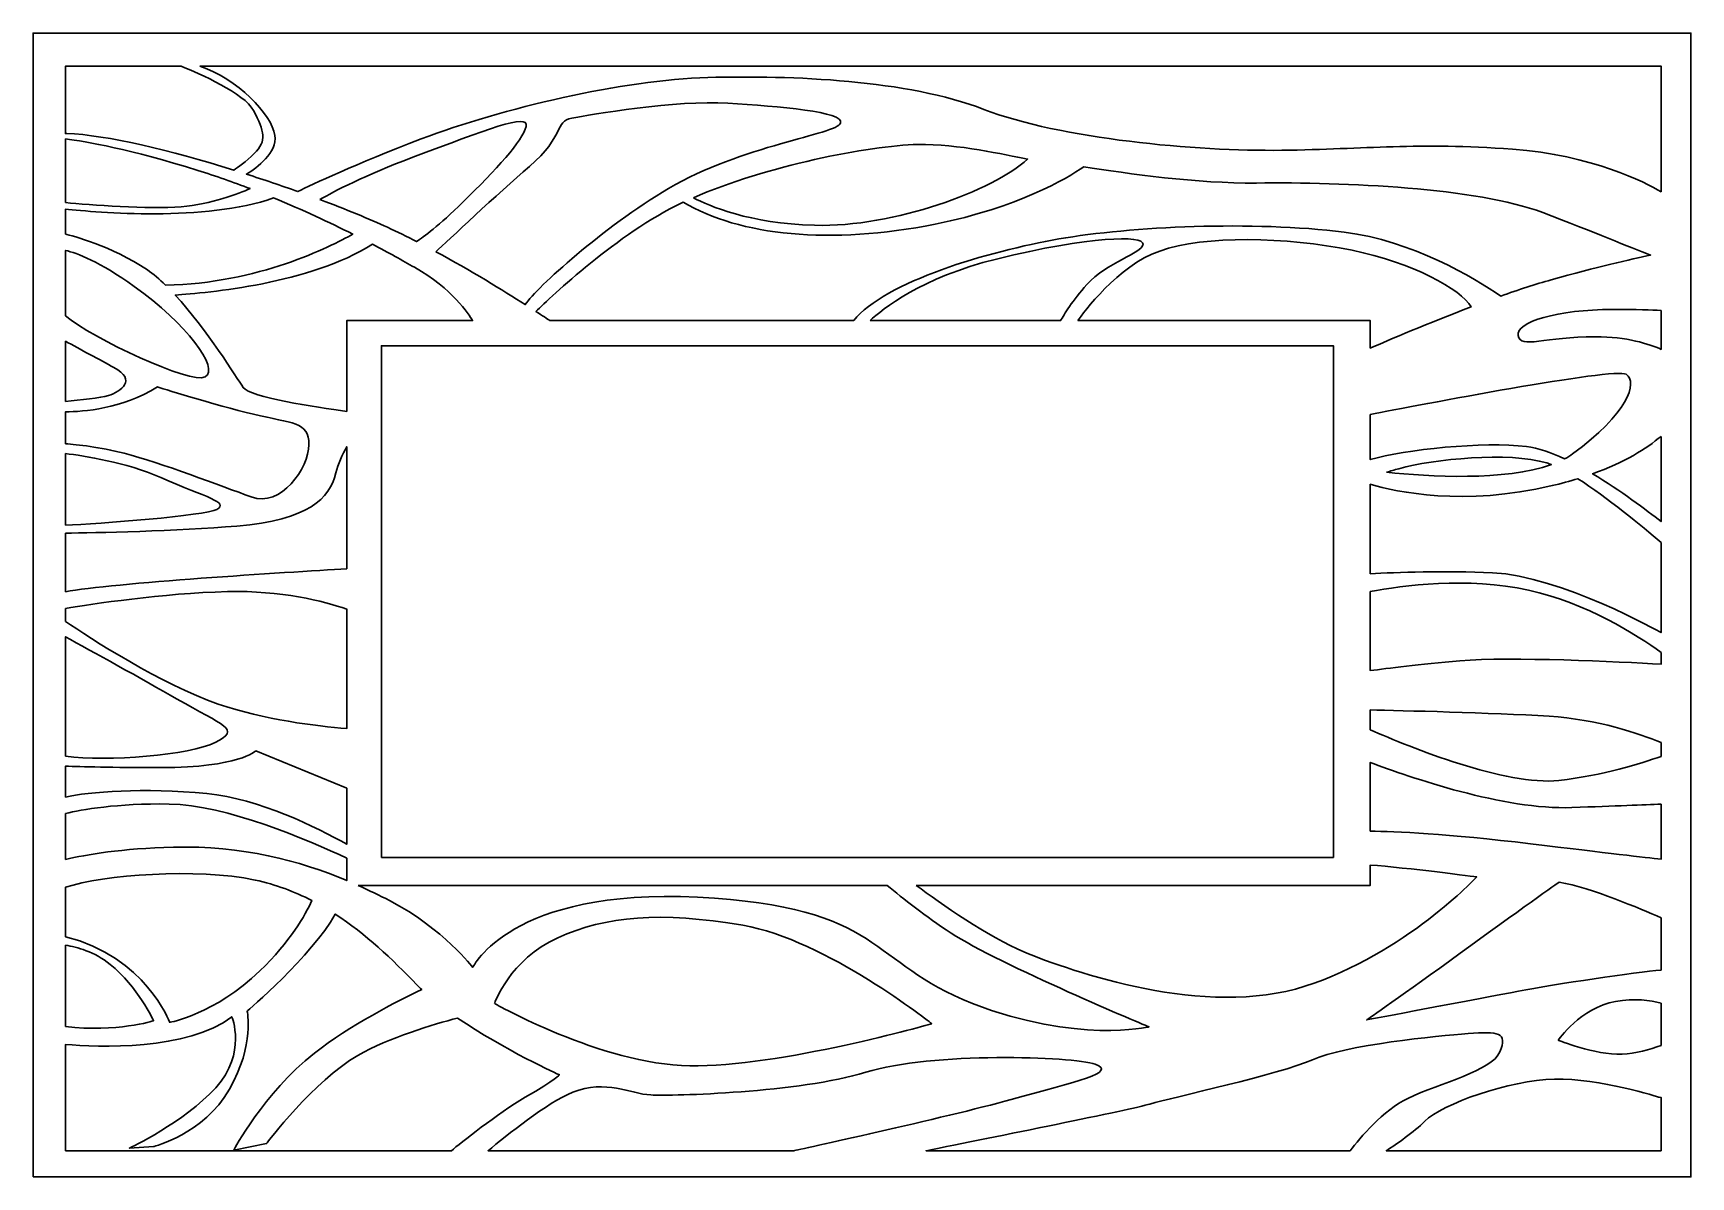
# Model space of a CAD drawing. Header units: centimetres. Extents: x 14.5 to 27, y 0.4 to 9.
import ezdxf

# ---------------------------------------------------------------- set-up
doc = ezdxf.new("R2010")
doc.units = ezdxf.units.CM
doc.header["$MEASUREMENT"] = 0
doc.layers.add('layer 1', color=7, linetype='Continuous')

msp = doc.modelspace()

# ---------------------------------------------------------------- linework, layer by layer
at = {"layer": 'layer 1', "color": 250, "lineweight": 30}
for points, knots in [([(14.46745, 0.35631), (14.46745, 0.35631), (14.46745, 9.00077), (14.46745, 9.00077), (14.46745, 9.00077), (14.46745, 9.00077), (26.99982, 9.00077), (26.99982, 9.00077), (26.99982, 9.00077), (26.99982, 9.00077), (26.99982, 0.35631), (26.99982, 0.35631), (26.99982, 0.35631), (26.99982, 0.35631), (14.46745, 0.35631), (14.46745, 0.35631)], [0, 0, 0, 0, 0.2, 0.2, 0.2, 0.2, 0.4, 0.4, 0.4, 0.4, 0.6, 0.6, 0.6, 0.6, 1, 1, 1, 1]), ([(14.71209, 8.23999), (14.71209, 8.23999), (14.72141, 8.24278), (14.72141, 8.24278), (14.72141, 8.24278), (15.02162, 8.23191), (15.50591, 8.11403), (15.98454, 7.96519), (15.98454, 7.96519), (16.01728, 7.98631), (16.07531, 8.02787), (16.13902, 8.09149), (16.13902, 8.09149), (16.23655, 8.18918), (16.21712, 8.25421), (16.13245, 8.41689), (16.13245, 8.41689), (16.06553, 8.5457), (15.72517, 8.69488), (15.58639, 8.75141), (15.58639, 8.75141), (15.58639, 8.75141), (14.71209, 8.75141), (14.71209, 8.75141), (14.71209, 8.75141), (14.71209, 8.75141), (14.71209, 8.23999), (14.71209, 8.23999)], [0, 0, 0, 0, 0.125, 0.125, 0.125, 0.125, 0.25, 0.25, 0.25, 0.25, 0.375, 0.375, 0.375, 0.375, 0.5, 0.5, 0.5, 0.5, 0.625, 0.625, 0.625, 0.625, 0.75, 0.75, 0.75, 0.75, 1, 1, 1, 1]), ([(15.72717, 8.75141), (16.00848, 8.65789), (16.27162, 8.3871), (16.29516, 8.22817), (16.29516, 8.22817), (16.31461, 8.09686), (16.15965, 7.98376), (16.08015, 7.93499), (16.08015, 7.93499), (16.21221, 7.89272), (16.34295, 7.84839), (16.46813, 7.80378), (16.46813, 7.80378), (16.57511, 7.85587), (16.90485, 8.01178), (17.40044, 8.20088), (17.40044, 8.20088), (18.01137, 8.43387), (18.9312, 8.6483), (19.56704, 8.66551), (19.56704, 8.66551), (20.20292, 8.68264), (21.07937, 8.6483), (21.65512, 8.42486), (21.65512, 8.42486), (22.23085, 8.20149), (23.26199, 8.10697), (23.90645, 8.11552), (23.90645, 8.11552), (24.55091, 8.12415), (24.92893, 8.17564), (25.65078, 8.12415), (25.65078, 8.12415), (26.25148, 8.08124), (26.65576, 7.87164), (26.77446, 7.80255), (26.77446, 7.80255), (26.77446, 7.80255), (26.77446, 8.75141), (26.77446, 8.75141), (26.77446, 8.75141), (26.77446, 8.75141), (15.72717, 8.75141), (15.72717, 8.75141)], [0, 0, 0, 0, 0.08333333, 0.08333333, 0.08333333, 0.08333333, 0.16666667, 0.16666667, 0.16666667, 0.16666667, 0.25, 0.25, 0.25, 0.25, 0.33333333, 0.33333333, 0.33333333, 0.33333333, 0.41666667, 0.41666667, 0.41666667, 0.41666667, 0.5, 0.5, 0.5, 0.5, 0.58333333, 0.58333333, 0.58333333, 0.58333333, 0.66666667, 0.66666667, 0.66666667, 0.66666667, 0.75, 0.75, 0.75, 0.75, 0.83333333, 0.83333333, 0.83333333, 0.83333333, 1, 1, 1, 1]), ([(16.6349, 7.743), (16.74631, 7.80739), (16.97205, 7.92518), (17.33749, 8.06231), (17.33749, 8.06231), (17.89169, 8.27016), (18.21921, 8.40246), (18.19405, 8.29524), (18.19405, 8.29524), (18.16894, 8.18821), (17.96731, 7.96781), (17.71534, 7.72218), (17.71534, 7.72218), (17.53361, 7.54494), (17.41744, 7.45945), (17.36683, 7.42563), (17.36683, 7.42563), (17.29329, 7.46338), (17.21947, 7.49959), (17.14666, 7.53321), (17.14666, 7.53321), (17.00749, 7.59749), (16.831, 7.66971), (16.6349, 7.743)], [0, 0, 0, 0, 0.14285714, 0.14285714, 0.14285714, 0.14285714, 0.28571429, 0.28571429, 0.28571429, 0.28571429, 0.42857143, 0.42857143, 0.42857143, 0.42857143, 0.57142857, 0.57142857, 0.57142857, 0.57142857, 0.71428571, 0.71428571, 0.71428571, 0.71428571, 1, 1, 1, 1]), ([(17.51287, 7.3486), (17.59945, 7.43007), (17.98033, 7.78746), (18.21921, 7.99299), (18.21921, 7.99299), (18.49008, 8.22599), (18.40823, 8.33308), (18.54047, 8.3583), (18.54047, 8.3583), (18.67281, 8.38351), (19.33413, 8.49687), (19.7183, 8.47167), (19.7183, 8.47167), (20.10253, 8.44649), (20.60257, 8.40824), (20.57192, 8.3215), (20.57192, 8.3215), (20.54135, 8.23469), (19.82185, 8.1531), (19.27067, 7.82646), (19.27067, 7.82646), (18.77557, 7.53306), (18.27571, 7.07919), (18.18733, 6.94976), (18.18733, 6.94976), (18.02258, 7.05469), (17.77593, 7.20624), (17.51287, 7.3486)], [0, 0, 0, 0, 0.125, 0.125, 0.125, 0.125, 0.25, 0.25, 0.25, 0.25, 0.375, 0.375, 0.375, 0.375, 0.5, 0.5, 0.5, 0.5, 0.625, 0.625, 0.625, 0.625, 0.75, 0.75, 0.75, 0.75, 1, 1, 1, 1]), ([(14.71209, 7.71994), (14.89164, 7.70377), (15.34435, 7.66748), (15.58595, 7.68807), (15.58595, 7.68807), (15.81587, 7.70772), (16.02036, 7.78731), (16.10759, 7.82567), (16.10759, 7.82567), (15.98101, 7.87386), (15.8489, 7.92044), (15.71216, 7.96361), (15.71216, 7.96361), (15.20403, 8.12405), (14.86604, 8.18145), (14.71209, 8.20129), (14.71209, 8.20129), (14.71209, 8.20129), (14.71209, 7.71994), (14.71209, 7.71994)], [0, 0, 0, 0, 0.16666667, 0.16666667, 0.16666667, 0.16666667, 0.33333333, 0.33333333, 0.33333333, 0.33333333, 0.5, 0.5, 0.5, 0.5, 0.66666667, 0.66666667, 0.66666667, 0.66666667, 1, 1, 1, 1]), ([(19.45854, 7.75718), (19.57609, 7.69484), (19.88276, 7.56156), (20.37473, 7.54841), (20.37473, 7.54841), (20.97725, 7.53239), (21.7223, 7.8091), (21.98532, 8.04883), (21.98532, 8.04883), (21.80566, 8.08201), (21.46416, 8.16491), (21.15537, 8.15914), (21.15537, 8.15914), (20.78971, 8.1522), (20.00684, 7.99587), (19.45854, 7.75718)], [0, 0, 0, 0, 0.2, 0.2, 0.2, 0.2, 0.4, 0.4, 0.4, 0.4, 0.6, 0.6, 0.6, 0.6, 1, 1, 1, 1]), ([(18.37447, 6.82805), (18.37447, 6.82805), (20.67132, 6.82805), (20.67132, 6.82805), (20.67132, 6.82805), (20.90106, 7.12196), (21.6953, 7.35333), (22.22223, 7.44529), (22.22223, 7.44529), (22.76359, 7.53981), (23.69163, 7.58279), (24.37896, 7.4969), (24.37896, 7.4969), (24.89418, 7.43244), (25.3611, 7.15086), (25.56274, 7.01377), (25.56274, 7.01377), (25.69632, 7.06108), (25.82667, 7.10378), (25.94292, 7.13595), (25.94292, 7.13595), (26.29156, 7.23253), (26.54644, 7.29222), (26.69503, 7.32346), (26.69503, 7.32346), (26.53741, 7.38228), (26.27251, 7.49743), (25.88048, 7.64441), (25.88048, 7.64441), (25.37659, 7.83343), (24.38415, 7.87546), (23.71506, 7.86818), (23.71506, 7.86818), (23.26958, 7.86336), (22.7435, 7.93914), (22.40952, 7.99031), (22.40952, 7.99031), (22.28107, 7.90177), (21.91735, 7.68468), (21.28566, 7.55705), (21.28566, 7.55705), (20.50012, 7.39825), (19.80512, 7.47014), (19.38265, 7.72293), (19.38265, 7.72293), (19.37911, 7.72128), (19.37551, 7.71958), (19.37196, 7.71788), (19.37196, 7.71788), (18.8874, 7.48781), (18.38127, 7.00736), (18.26883, 6.89746), (18.26883, 6.89746), (18.31802, 6.86555), (18.35432, 6.84149), (18.37447, 6.82805)], [0, 0, 0, 0, 0.06666667, 0.06666667, 0.06666667, 0.06666667, 0.13333333, 0.13333333, 0.13333333, 0.13333333, 0.2, 0.2, 0.2, 0.2, 0.26666667, 0.26666667, 0.26666667, 0.26666667, 0.33333333, 0.33333333, 0.33333333, 0.33333333, 0.4, 0.4, 0.4, 0.4, 0.46666667, 0.46666667, 0.46666667, 0.46666667, 0.53333333, 0.53333333, 0.53333333, 0.53333333, 0.6, 0.6, 0.6, 0.6, 0.66666667, 0.66666667, 0.66666667, 0.66666667, 0.73333333, 0.73333333, 0.73333333, 0.73333333, 0.8, 0.8, 0.8, 0.8, 0.86666667, 0.86666667, 0.86666667, 0.86666667, 1, 1, 1, 1]), ([(14.71209, 7.48076), (14.75575, 7.47071), (15.05875, 7.39629), (15.33151, 7.21071), (15.33151, 7.21071), (15.37601, 7.18057), (15.42202, 7.14128), (15.46851, 7.09623), (15.46851, 7.09623), (16.16806, 7.10818), (16.71533, 7.3861), (16.88377, 7.482), (16.88377, 7.482), (16.70784, 7.57037), (16.50656, 7.66453), (16.28526, 7.75533), (16.28526, 7.75533), (15.77107, 7.57346), (14.9477, 7.64565), (14.71209, 7.67143), (14.71209, 7.67143), (14.71209, 7.67143), (14.71209, 7.48076), (14.71209, 7.48076)], [0, 0, 0, 0, 0.14285714, 0.14285714, 0.14285714, 0.14285714, 0.28571429, 0.28571429, 0.28571429, 0.28571429, 0.42857143, 0.42857143, 0.42857143, 0.42857143, 0.57142857, 0.57142857, 0.57142857, 0.57142857, 0.71428571, 0.71428571, 0.71428571, 0.71428571, 1, 1, 1, 1]), ([(16.83882, 6.14139), (16.83882, 6.14139), (16.83882, 6.82805), (16.83882, 6.82805), (16.83882, 6.82805), (16.83882, 6.82805), (17.78935, 6.82805), (17.78935, 6.82805), (17.78935, 6.82805), (17.76081, 6.87735), (17.63721, 7.06833), (17.35052, 7.23126), (17.35052, 7.23126), (17.26189, 7.28161), (17.15508, 7.34105), (17.03236, 7.40548), (17.03236, 7.40548), (16.56379, 7.10679), (15.78129, 7.03638), (15.54113, 7.02155), (15.54113, 7.02155), (15.77838, 6.76422), (16.00695, 6.39499), (16.05555, 6.32223), (16.05555, 6.32223), (16.10341, 6.25028), (16.60322, 6.17379), (16.83882, 6.14139)], [0, 0, 0, 0, 0.125, 0.125, 0.125, 0.125, 0.25, 0.25, 0.25, 0.25, 0.375, 0.375, 0.375, 0.375, 0.5, 0.5, 0.5, 0.5, 0.625, 0.625, 0.625, 0.625, 0.75, 0.75, 0.75, 0.75, 1, 1, 1, 1]), ([(20.79424, 6.82805), (20.79424, 6.82805), (22.23505, 6.82805), (22.23505, 6.82805), (22.23505, 6.82805), (22.26019, 6.87359), (22.32336, 6.97803), (22.43419, 7.10162), (22.43419, 7.10162), (22.58314, 7.26775), (22.85237, 7.33648), (22.85806, 7.40521), (22.85806, 7.40521), (22.8638, 7.47393), (22.45712, 7.4683), (21.75166, 7.29371), (21.75166, 7.29371), (21.17986, 7.15226), (20.88535, 6.91341), (20.79424, 6.82805)], [0, 0, 0, 0, 0.16666667, 0.16666667, 0.16666667, 0.16666667, 0.33333333, 0.33333333, 0.33333333, 0.33333333, 0.5, 0.5, 0.5, 0.5, 0.66666667, 0.66666667, 0.66666667, 0.66666667, 1, 1, 1, 1]), ([(22.36474, 6.82805), (22.36474, 6.82805), (24.57662, 6.82805), (24.57662, 6.82805), (24.57662, 6.82805), (24.57662, 6.82805), (24.57662, 6.62002), (24.57662, 6.62002), (24.57662, 6.62002), (24.7144, 6.68), (25.018, 6.80988), (25.33795, 6.93128), (25.33795, 6.93128), (25.26398, 7.06629), (24.89, 7.26719), (24.43912, 7.35941), (24.43912, 7.35941), (23.93508, 7.46252), (23.3278, 7.47393), (22.98409, 7.35363), (22.98409, 7.35363), (22.66719, 7.24273), (22.40386, 6.88344), (22.36474, 6.82805)], [0, 0, 0, 0, 0.14285714, 0.14285714, 0.14285714, 0.14285714, 0.28571429, 0.28571429, 0.28571429, 0.28571429, 0.42857143, 0.42857143, 0.42857143, 0.42857143, 0.57142857, 0.57142857, 0.57142857, 0.57142857, 0.71428571, 0.71428571, 0.71428571, 0.71428571, 1, 1, 1, 1]), ([(14.71209, 6.86397), (14.91106, 6.69585), (15.6636, 6.34274), (15.7679, 6.40311), (15.7679, 6.40311), (15.87985, 6.46792), (15.62631, 6.80396), (15.23136, 7.08698), (15.23136, 7.08698), (14.96882, 7.27503), (14.79752, 7.33806), (14.71209, 7.35922), (14.71209, 7.35922), (14.71209, 7.35922), (14.71209, 6.86397), (14.71209, 6.86397)], [0, 0, 0, 0, 0.2, 0.2, 0.2, 0.2, 0.4, 0.4, 0.4, 0.4, 0.6, 0.6, 0.6, 0.6, 1, 1, 1, 1]), ([(26.77446, 6.90528), (26.70475, 6.90906), (26.59092, 6.91251), (26.40692, 6.91251), (26.40692, 6.91251), (25.99448, 6.91251), (25.67657, 6.81806), (25.6937, 6.71492), (25.6937, 6.71492), (25.71094, 6.61182), (25.89996, 6.70631), (26.27799, 6.70631), (26.27799, 6.70631), (26.51713, 6.70631), (26.68403, 6.6513), (26.77446, 6.61088), (26.77446, 6.61088), (26.77446, 6.61088), (26.77446, 6.90528), (26.77446, 6.90528)], [0, 0, 0, 0, 0.16666667, 0.16666667, 0.16666667, 0.16666667, 0.33333333, 0.33333333, 0.33333333, 0.33333333, 0.5, 0.5, 0.5, 0.5, 0.66666667, 0.66666667, 0.66666667, 0.66666667, 1, 1, 1, 1]), ([(14.71209, 6.21774), (14.82216, 6.22728), (14.97823, 6.24333), (15.03678, 6.26157), (15.03678, 6.26157), (15.13108, 6.29113), (15.2549, 6.37955), (15.07805, 6.47384), (15.07805, 6.47384), (14.97258, 6.53007), (14.81897, 6.6135), (14.71209, 6.67174), (14.71209, 6.67174), (14.71209, 6.67174), (14.71209, 6.21774), (14.71209, 6.21774)], [0, 0, 0, 0, 0.2, 0.2, 0.2, 0.2, 0.4, 0.4, 0.4, 0.4, 0.6, 0.6, 0.6, 0.6, 1, 1, 1, 1]), ([(17.10092, 2.77076), (17.10092, 2.77076), (17.10092, 6.63759), (17.10092, 6.63759), (17.10092, 6.63759), (17.10092, 6.63759), (24.29738, 6.63759), (24.29738, 6.63759), (24.29738, 6.63759), (24.29738, 6.63759), (24.29738, 2.77076), (24.29738, 2.77076), (24.29738, 2.77076), (24.29738, 2.77076), (17.10092, 2.77076), (17.10092, 2.77076)], [0, 0, 0, 0, 0.2, 0.2, 0.2, 0.2, 0.4, 0.4, 0.4, 0.4, 0.6, 0.6, 0.6, 0.6, 1, 1, 1, 1]), ([(24.57662, 6.11833), (24.57662, 6.11833), (24.57662, 5.77794), (24.57662, 5.77794), (24.57662, 5.77794), (24.83541, 5.85352), (25.42966, 5.91677), (25.75855, 5.87571), (25.75855, 5.87571), (25.84438, 5.86495), (25.94287, 5.83061), (26.04481, 5.78305), (26.04481, 5.78305), (26.06682, 5.79482), (26.08735, 5.80753), (26.10619, 5.82126), (26.10619, 5.82126), (26.5186, 6.12201), (26.60449, 6.3626), (26.51005, 6.42277), (26.51005, 6.42277), (26.42621, 6.47608), (24.91842, 6.18515), (24.57662, 6.11833)], [0, 0, 0, 0, 0.14285714, 0.14285714, 0.14285714, 0.14285714, 0.28571429, 0.28571429, 0.28571429, 0.28571429, 0.42857143, 0.42857143, 0.42857143, 0.42857143, 0.57142857, 0.57142857, 0.57142857, 0.57142857, 0.71428571, 0.71428571, 0.71428571, 0.71428571, 1, 1, 1, 1]), ([(14.71209, 5.89788), (14.80223, 5.89096), (14.96921, 5.87271), (15.15469, 5.82536), (15.15469, 5.82536), (15.43172, 5.75456), (15.89159, 5.57777), (16.1156, 5.49521), (16.1156, 5.49521), (16.33971, 5.41269), (16.55185, 5.71334), (16.55185, 5.89019), (16.55185, 5.89019), (16.55185, 6.06709), (16.42815, 6.04943), (16.13336, 6.12015), (16.13336, 6.12015), (15.83856, 6.19091), (15.40815, 6.32645), (15.40815, 6.32645), (15.40815, 6.32645), (15.13459, 6.15975), (14.84866, 6.13871), (14.71209, 6.13975), (14.71209, 6.13975), (14.71209, 6.13975), (14.71209, 5.89788), (14.71209, 5.89788)], [0, 0, 0, 0, 0.125, 0.125, 0.125, 0.125, 0.25, 0.25, 0.25, 0.25, 0.375, 0.375, 0.375, 0.375, 0.5, 0.5, 0.5, 0.5, 0.625, 0.625, 0.625, 0.625, 0.75, 0.75, 0.75, 0.75, 1, 1, 1, 1]), ([(26.77446, 5.95339), (26.66427, 5.86076), (26.49963, 5.75747), (26.25655, 5.67014), (26.25655, 5.67014), (26.46779, 5.54503), (26.66714, 5.39426), (26.77446, 5.30946), (26.77446, 5.30946), (26.77446, 5.30946), (26.77446, 5.95339), (26.77446, 5.95339)], [0, 0, 0, 0, 0.25, 0.25, 0.25, 0.25, 0.5, 0.5, 0.5, 0.5, 1, 1, 1, 1]), ([(14.71209, 4.77893), (15.0543, 4.84368), (16.39319, 4.92619), (16.83882, 4.95235), (16.83882, 4.95235), (16.83882, 4.95235), (16.83882, 5.87471), (16.83882, 5.87471), (16.83882, 5.87471), (16.80438, 5.81439), (16.77246, 5.74562), (16.75592, 5.67687), (16.75592, 5.67687), (16.7087, 5.48009), (16.55132, 5.32278), (16.0083, 5.27556), (16.0083, 5.27556), (15.56245, 5.23678), (14.92573, 5.22449), (14.71209, 5.22135), (14.71209, 5.22135), (14.71209, 5.22135), (14.71209, 4.77893), (14.71209, 4.77893)], [0, 0, 0, 0, 0.14285714, 0.14285714, 0.14285714, 0.14285714, 0.28571429, 0.28571429, 0.28571429, 0.28571429, 0.42857143, 0.42857143, 0.42857143, 0.42857143, 0.57142857, 0.57142857, 0.57142857, 0.57142857, 0.71428571, 0.71428571, 0.71428571, 0.71428571, 1, 1, 1, 1]), ([(14.71209, 5.28246), (14.95408, 5.28987), (15.7737, 5.35446), (15.85627, 5.40098), (15.85627, 5.40098), (15.95061, 5.45398), (15.78551, 5.48931), (15.43172, 5.64258), (15.43172, 5.64258), (15.16746, 5.75714), (14.85381, 5.8058), (14.71209, 5.82308), (14.71209, 5.82308), (14.71209, 5.82308), (14.71209, 5.28246), (14.71209, 5.28246)], [0, 0, 0, 0, 0.2, 0.2, 0.2, 0.2, 0.4, 0.4, 0.4, 0.4, 0.6, 0.6, 0.6, 0.6, 1, 1, 1, 1]), ([(24.69991, 5.68159), (24.72784, 5.69028), (24.75821, 5.69923), (24.79135, 5.70849), (24.79135, 5.70849), (25.05315, 5.78115), (25.62037, 5.83932), (25.91119, 5.75203), (25.91119, 5.75203), (25.9223, 5.74875), (25.93398, 5.74458), (25.94605, 5.73981), (25.94605, 5.73981), (25.5954, 5.61387), (25.01737, 5.64886), (24.69991, 5.68159)], [0, 0, 0, 0, 0.2, 0.2, 0.2, 0.2, 0.4, 0.4, 0.4, 0.4, 0.6, 0.6, 0.6, 0.6, 1, 1, 1, 1]), ([(26.77446, 5.15151), (26.63127, 5.27388), (26.3659, 5.49315), (26.14537, 5.63297), (26.14537, 5.63297), (26.08515, 5.61441), (26.02047, 5.59695), (25.95149, 5.58068), (25.95149, 5.58068), (25.28123, 5.42299), (24.77701, 5.53148), (24.57662, 5.5914), (24.57662, 5.5914), (24.57662, 5.5914), (24.57662, 4.91435), (24.57662, 4.91435), (24.57662, 4.91435), (24.77002, 4.9249), (25.14141, 4.93944), (25.50098, 4.92237), (25.50098, 4.92237), (26.01552, 4.89785), (26.76534, 4.47568), (26.77446, 4.47052), (26.77446, 4.47052), (26.77446, 4.47052), (26.77446, 5.15151), (26.77446, 5.15151)], [0, 0, 0, 0, 0.125, 0.125, 0.125, 0.125, 0.25, 0.25, 0.25, 0.25, 0.375, 0.375, 0.375, 0.375, 0.5, 0.5, 0.5, 0.5, 0.625, 0.625, 0.625, 0.625, 0.75, 0.75, 0.75, 0.75, 1, 1, 1, 1]), ([(26.77446, 4.31979), (26.77446, 4.31979), (26.77446, 4.23112), (26.77446, 4.23112), (26.77446, 4.23112), (26.46191, 4.24868), (25.63654, 4.2897), (25.25444, 4.25679), (25.25444, 4.25679), (24.94668, 4.23023), (24.70749, 4.20021), (24.57662, 4.1823), (24.57662, 4.1823), (24.57662, 4.1823), (24.57662, 4.78031), (24.57662, 4.78031), (24.57662, 4.78031), (24.81548, 4.82493), (25.31317, 4.89222), (25.77211, 4.7909), (25.77211, 4.7909), (26.21521, 4.69302), (26.58972, 4.45417), (26.77446, 4.31979)], [0, 0, 0, 0, 0.14285714, 0.14285714, 0.14285714, 0.14285714, 0.28571429, 0.28571429, 0.28571429, 0.28571429, 0.42857143, 0.42857143, 0.42857143, 0.42857143, 0.57142857, 0.57142857, 0.57142857, 0.57142857, 0.71428571, 0.71428571, 0.71428571, 0.71428571, 1, 1, 1, 1]), ([(14.71209, 4.55392), (14.89652, 4.42925), (15.4365, 4.07746), (15.86666, 3.92983), (15.86666, 3.92983), (16.21414, 3.8104), (16.60965, 3.76295), (16.83882, 3.74441), (16.83882, 3.74441), (16.83882, 3.74441), (16.83882, 4.64741), (16.83882, 4.64741), (16.83882, 4.64741), (16.66393, 4.70673), (16.34243, 4.78996), (15.93747, 4.77975), (15.93747, 4.77975), (15.44408, 4.76725), (14.91113, 4.68533), (14.71209, 4.65206), (14.71209, 4.65206), (14.71209, 4.65206), (14.71209, 4.55392), (14.71209, 4.55392)], [0, 0, 0, 0, 0.14285714, 0.14285714, 0.14285714, 0.14285714, 0.28571429, 0.28571429, 0.28571429, 0.28571429, 0.42857143, 0.42857143, 0.42857143, 0.42857143, 0.57142857, 0.57142857, 0.57142857, 0.57142857, 0.71428571, 0.71428571, 0.71428571, 0.71428571, 1, 1, 1, 1]), ([(14.71209, 3.5362), (15.02481, 3.49127), (15.65636, 3.54529), (15.84302, 3.63858), (15.84302, 3.63858), (16.04764, 3.7409), (15.90597, 3.76455), (15.55191, 3.96916), (15.55191, 3.96916), (15.29542, 4.11733), (14.90695, 4.33144), (14.71209, 4.43832), (14.71209, 4.43832), (14.71209, 4.43832), (14.71209, 3.5362), (14.71209, 3.5362)], [0, 0, 0, 0, 0.2, 0.2, 0.2, 0.2, 0.4, 0.4, 0.4, 0.4, 0.6, 0.6, 0.6, 0.6, 1, 1, 1, 1]), ([(26.77446, 3.63855), (26.77446, 3.63855), (26.77446, 3.53438), (26.77446, 3.53438), (26.77446, 3.53438), (26.62125, 3.47887), (26.33862, 3.39077), (26.00221, 3.35279), (26.00221, 3.35279), (25.60484, 3.30795), (24.87744, 3.60301), (24.57662, 3.73503), (24.57662, 3.73503), (24.57662, 3.73503), (24.57662, 3.88514), (24.57662, 3.88514), (24.57662, 3.88514), (24.814, 3.88026), (25.48772, 3.86435), (25.92827, 3.83767), (25.92827, 3.83767), (26.29531, 3.81544), (26.6096, 3.70658), (26.77446, 3.63855)], [0, 0, 0, 0, 0.14285714, 0.14285714, 0.14285714, 0.14285714, 0.28571429, 0.28571429, 0.28571429, 0.28571429, 0.42857143, 0.42857143, 0.42857143, 0.42857143, 0.57142857, 0.57142857, 0.57142857, 0.57142857, 0.71428571, 0.71428571, 0.71428571, 0.71428571, 1, 1, 1, 1]), ([(14.71209, 3.22516), (14.88458, 3.26836), (15.30231, 3.29878), (15.78008, 3.25297), (15.78008, 3.25297), (16.17857, 3.2148), (16.61118, 2.99851), (16.83882, 2.86967), (16.83882, 2.86967), (16.83882, 2.86967), (16.83882, 3.29356), (16.83882, 3.29356), (16.83882, 3.29356), (16.83882, 3.29356), (16.1499, 3.5757), (16.1499, 3.5757), (16.1499, 3.5757), (16.1499, 3.5757), (16.02397, 3.44974), (15.43381, 3.44974), (15.43381, 3.44974), (15.05792, 3.44974), (14.82889, 3.45608), (14.71209, 3.46071), (14.71209, 3.46071), (14.71209, 3.46071), (14.71209, 3.22516), (14.71209, 3.22516)], [0, 0, 0, 0, 0.125, 0.125, 0.125, 0.125, 0.25, 0.25, 0.25, 0.25, 0.375, 0.375, 0.375, 0.375, 0.5, 0.5, 0.5, 0.5, 0.625, 0.625, 0.625, 0.625, 0.75, 0.75, 0.75, 0.75, 1, 1, 1, 1]), ([(26.77446, 3.17341), (26.64792, 3.16829), (26.43656, 3.16001), (26.1008, 3.14742), (26.1008, 3.14742), (25.59056, 3.12828), (24.87264, 3.37636), (24.57662, 3.48844), (24.57662, 3.48844), (24.57662, 3.48844), (24.57662, 2.96963), (24.57662, 2.96963), (24.57662, 2.96963), (24.76162, 2.96665), (25.15707, 2.94997), (25.78685, 2.87393), (25.78685, 2.87393), (26.38081, 2.80221), (26.65514, 2.77045), (26.77446, 2.75703), (26.77446, 2.75703), (26.77446, 2.75703), (26.77446, 3.17341), (26.77446, 3.17341)], [0, 0, 0, 0, 0.14285714, 0.14285714, 0.14285714, 0.14285714, 0.28571429, 0.28571429, 0.28571429, 0.28571429, 0.42857143, 0.42857143, 0.42857143, 0.42857143, 0.57142857, 0.57142857, 0.57142857, 0.57142857, 0.71428571, 0.71428571, 0.71428571, 0.71428571, 1, 1, 1, 1]), ([(14.71209, 2.75467), (14.86808, 2.79222), (15.13467, 2.83832), (15.52841, 2.84815), (15.52841, 2.84815), (16.04896, 2.86116), (16.48071, 2.74605), (16.83882, 2.59613), (16.83882, 2.59613), (16.83882, 2.59613), (16.83882, 2.76472), (16.83882, 2.76472), (16.83882, 2.76472), (16.54766, 2.90118), (15.92418, 3.16843), (15.49675, 3.17424), (15.49675, 3.17424), (15.09734, 3.17974), (14.83499, 3.13197), (14.71209, 3.10234), (14.71209, 3.10234), (14.71209, 3.10234), (14.71209, 2.75467), (14.71209, 2.75467)], [0, 0, 0, 0, 0.14285714, 0.14285714, 0.14285714, 0.14285714, 0.28571429, 0.28571429, 0.28571429, 0.28571429, 0.42857143, 0.42857143, 0.42857143, 0.42857143, 0.57142857, 0.57142857, 0.57142857, 0.57142857, 0.71428571, 0.71428571, 0.71428571, 0.71428571, 1, 1, 1, 1]), ([(14.71209, 2.17125), (15.31466, 2.02023), (15.50028, 1.52352), (15.50028, 1.52352), (15.50028, 1.52352), (15.50028, 1.52352), (15.84141, 1.58445), (16.18234, 1.91328), (16.18234, 1.91328), (16.4114, 2.13417), (16.52511, 2.33568), (16.57511, 2.44435), (16.57511, 2.44435), (16.44342, 2.51198), (16.30172, 2.56552), (16.14709, 2.59904), (16.14709, 2.59904), (15.70658, 2.69444), (14.99162, 2.63764), (14.71209, 2.5447), (14.71209, 2.5447), (14.71209, 2.5447), (14.71209, 2.17125), (14.71209, 2.17125)], [0, 0, 0, 0, 0.14285714, 0.14285714, 0.14285714, 0.14285714, 0.28571429, 0.28571429, 0.28571429, 0.28571429, 0.42857143, 0.42857143, 0.42857143, 0.42857143, 0.57142857, 0.57142857, 0.57142857, 0.57142857, 0.71428571, 0.71428571, 0.71428571, 0.71428571, 1, 1, 1, 1]), ([(21.14401, 2.55883), (21.32391, 2.42643), (21.69333, 2.16601), (21.95779, 2.05676), (21.95779, 2.05676), (22.31981, 1.90721), (23.32719, 1.55308), (24.08269, 1.79708), (24.08269, 1.79708), (24.8382, 2.04106), (25.38126, 2.6234), (25.38126, 2.6234), (25.38126, 2.6234), (25.38126, 2.6234), (24.85134, 2.69271), (24.57662, 2.71293), (24.57662, 2.71293), (24.57662, 2.71293), (24.57662, 2.55883), (24.57662, 2.55883), (24.57662, 2.55883), (24.57662, 2.55883), (21.14401, 2.55883), (21.14401, 2.55883)], [0, 0, 0, 0, 0.14285714, 0.14285714, 0.14285714, 0.14285714, 0.28571429, 0.28571429, 0.28571429, 0.28571429, 0.42857143, 0.42857143, 0.42857143, 0.42857143, 0.57142857, 0.57142857, 0.57142857, 0.57142857, 0.71428571, 0.71428571, 0.71428571, 0.71428571, 1, 1, 1, 1]), ([(16.92488, 2.55883), (17.00768, 2.52182), (17.08634, 2.48322), (17.16103, 2.44435), (17.16103, 2.44435), (17.57353, 2.22945), (17.79073, 1.93871), (17.79073, 1.93871), (17.79073, 1.93871), (17.79073, 1.93871), (18.07415, 2.54075), (19.49067, 2.46992), (19.49067, 2.46992), (20.90721, 2.39907), (20.77734, 1.97424), (21.56827, 1.66723), (21.56827, 1.66723), (22.3592, 1.36031), (22.90223, 1.49013), (22.90223, 1.49013), (22.90223, 1.49013), (22.90223, 1.49013), (21.76898, 1.96229), (21.40696, 2.19844), (21.40696, 2.19844), (21.21306, 2.32488), (21.0418, 2.46028), (20.92455, 2.55883), (20.92455, 2.55883), (20.92455, 2.55883), (16.92488, 2.55883), (16.92488, 2.55883)], [0, 0, 0, 0, 0.11111111, 0.11111111, 0.11111111, 0.11111111, 0.22222222, 0.22222222, 0.22222222, 0.22222222, 0.33333333, 0.33333333, 0.33333333, 0.33333333, 0.44444444, 0.44444444, 0.44444444, 0.44444444, 0.55555556, 0.55555556, 0.55555556, 0.55555556, 0.66666667, 0.66666667, 0.66666667, 0.66666667, 0.77777778, 0.77777778, 0.77777778, 0.77777778, 1, 1, 1, 1]), ([(26.77446, 2.31356), (26.61426, 2.38535), (26.25741, 2.53718), (26.0042, 2.58466), (26.0042, 2.58466), (26.0042, 2.58466), (25.68949, 2.36086), (25.25587, 2.04622), (25.25587, 2.04622), (24.82232, 1.73139), (24.54947, 1.54262), (24.54947, 1.54262), (24.54947, 1.54262), (24.54947, 1.54262), (25.40274, 1.70343), (25.6965, 1.7594), (25.6965, 1.7594), (25.96926, 1.81135), (26.59192, 1.90544), (26.77446, 1.91859), (26.77446, 1.91859), (26.77446, 1.91859), (26.77446, 2.31356), (26.77446, 2.31356)], [0, 0, 0, 0, 0.14285714, 0.14285714, 0.14285714, 0.14285714, 0.28571429, 0.28571429, 0.28571429, 0.28571429, 0.42857143, 0.42857143, 0.42857143, 0.42857143, 0.57142857, 0.57142857, 0.57142857, 0.57142857, 0.71428571, 0.71428571, 0.71428571, 0.71428571, 1, 1, 1, 1]), ([(17.62929, 0.55387), (17.69629, 0.60868), (17.97821, 0.83616), (18.18772, 0.95751), (18.18772, 0.95751), (18.42707, 1.09595), (18.44595, 1.12751), (18.44595, 1.12751), (18.44595, 1.12751), (18.44595, 1.12751), (18.02639, 1.31596), (17.67598, 1.55672), (17.67598, 1.55672), (17.4982, 1.50959), (17.15597, 1.40836), (16.92198, 1.27381), (16.92198, 1.27381), (16.59332, 1.08481), (16.23174, 0.60822), (16.23174, 0.60822), (16.23174, 0.60822), (16.23174, 0.60822), (15.98529, 0.55887), (15.98529, 0.55887), (15.98529, 0.55887), (15.98529, 0.55887), (16.20706, 0.98623), (16.59332, 1.29023), (16.59332, 1.29023), (16.86265, 1.50229), (17.21593, 1.68231), (17.40504, 1.77186), (17.40504, 1.77186), (17.39254, 1.78379), (17.38046, 1.79574), (17.36898, 1.80776), (17.36898, 1.80776), (17.18133, 2.00246), (16.98149, 2.19292), (16.75094, 2.34227), (16.75094, 2.34227), (16.57434, 2.02442), (16.0849, 1.60879), (16.0849, 1.60879), (16.0849, 1.60879), (16.0849, 1.60879), (16.14587, 1.35906), (15.95092, 1.01807), (15.95092, 1.01807), (15.75611, 0.67704), (15.37848, 0.58572), (15.37848, 0.58572), (15.37848, 0.58572), (15.37848, 0.58572), (15.19577, 0.57348), (15.19577, 0.57348), (15.19577, 0.57348), (15.19577, 0.57348), (15.60996, 0.76837), (15.84744, 1.0302), (15.84744, 1.0302), (16.0849, 1.29203), (15.96923, 1.56618), (15.96923, 1.56618), (15.96923, 1.56618), (15.6396, 1.30647), (14.94972, 1.33748), (14.71209, 1.35707), (14.71209, 1.35707), (14.71209, 1.35707), (14.71209, 0.55387), (14.71209, 0.55387), (14.71209, 0.55387), (14.71209, 0.55387), (17.62929, 0.55387), (17.62929, 0.55387)], [0, 0, 0, 0, 0.05, 0.05, 0.05, 0.05, 0.1, 0.1, 0.1, 0.1, 0.15, 0.15, 0.15, 0.15, 0.2, 0.2, 0.2, 0.2, 0.25, 0.25, 0.25, 0.25, 0.3, 0.3, 0.3, 0.3, 0.35, 0.35, 0.35, 0.35, 0.4, 0.4, 0.4, 0.4, 0.45, 0.45, 0.45, 0.45, 0.5, 0.5, 0.5, 0.5, 0.55, 0.55, 0.55, 0.55, 0.6, 0.6, 0.6, 0.6, 0.65, 0.65, 0.65, 0.65, 0.7, 0.7, 0.7, 0.7, 0.75, 0.75, 0.75, 0.75, 0.8, 0.8, 0.8, 0.8, 0.85, 0.85, 0.85, 0.85, 0.9, 0.9, 0.9, 0.9, 1, 1, 1, 1]), ([(17.95602, 1.66723), (17.95602, 1.66723), (18.75877, 1.20685), (19.43162, 1.19503), (19.43162, 1.19503), (20.1045, 1.1832), (21.26134, 1.51376), (21.26134, 1.51376), (21.26134, 1.51376), (21.26134, 1.51376), (20.45867, 2.15117), (19.83301, 2.2574), (19.83301, 2.2574), (19.20731, 2.36372), (18.79988, 2.32825), (18.43399, 2.16303), (18.43399, 2.16303), (18.06795, 1.99774), (17.95602, 1.66723), (17.95602, 1.66723)], [0, 0, 0, 0, 0.16666667, 0.16666667, 0.16666667, 0.16666667, 0.33333333, 0.33333333, 0.33333333, 0.33333333, 0.5, 0.5, 0.5, 0.5, 0.66666667, 0.66666667, 0.66666667, 0.66666667, 1, 1, 1, 1]), ([(14.71209, 1.49148), (15.09668, 1.44724), (15.37848, 1.5357), (15.37848, 1.5357), (15.37848, 1.5357), (15.37848, 1.5357), (15.25662, 1.79757), (15.04966, 1.96203), (15.04966, 1.96203), (14.92829, 2.05837), (14.79867, 2.09401), (14.71209, 2.10705), (14.71209, 2.10705), (14.71209, 2.10705), (14.71209, 1.49148), (14.71209, 1.49148)], [0, 0, 0, 0, 0.2, 0.2, 0.2, 0.2, 0.4, 0.4, 0.4, 0.4, 0.6, 0.6, 0.6, 0.6, 1, 1, 1, 1]), ([(26.77446, 1.66843), (26.69347, 1.69072), (26.57323, 1.70867), (26.43082, 1.68246), (26.43082, 1.68246), (26.16508, 1.63353), (25.99726, 1.3887), (25.99726, 1.3887), (25.99726, 1.3887), (25.99726, 1.3887), (26.26998, 1.27689), (26.47983, 1.28375), (26.47983, 1.28375), (26.58159, 1.28717), (26.68987, 1.31851), (26.77446, 1.34992), (26.77446, 1.34992), (26.77446, 1.34992), (26.77446, 1.66843), (26.77446, 1.66843)], [0, 0, 0, 0, 0.16666667, 0.16666667, 0.16666667, 0.16666667, 0.33333333, 0.33333333, 0.33333333, 0.33333333, 0.5, 0.5, 0.5, 0.5, 0.66666667, 0.66666667, 0.66666667, 0.66666667, 1, 1, 1, 1]), ([(24.42543, 0.55387), (24.49937, 0.65078), (24.67246, 0.85851), (24.86014, 0.94916), (24.86014, 0.94916), (25.10947, 1.06942), (25.49614, 1.15538), (25.55625, 1.30141), (25.55625, 1.30141), (25.61635, 1.44749), (25.54764, 1.4561), (25.3156, 1.4389), (25.3156, 1.4389), (25.08363, 1.4217), (24.38762, 1.35303), (24.13839, 1.24129), (24.13839, 1.24129), (23.8892, 1.12961), (23.08149, 0.9577), (22.90967, 0.9062), (22.90967, 0.9062), (22.77887, 0.86697), (21.7182, 0.65367), (21.21821, 0.55387), (21.21821, 0.55387), (21.21821, 0.55387), (24.42543, 0.55387), (24.42543, 0.55387)], [0, 0, 0, 0, 0.125, 0.125, 0.125, 0.125, 0.25, 0.25, 0.25, 0.25, 0.375, 0.375, 0.375, 0.375, 0.5, 0.5, 0.5, 0.5, 0.625, 0.625, 0.625, 0.625, 0.75, 0.75, 0.75, 0.75, 1, 1, 1, 1]), ([(20.22016, 0.55387), (20.2227, 0.55442), (21.36344, 0.80329), (21.86129, 0.94054), (21.86129, 0.94054), (22.35966, 1.07803), (22.66913, 1.14677), (22.49719, 1.20688), (22.49719, 1.20688), (22.32533, 1.26706), (21.25988, 1.30141), (20.76148, 1.14677), (20.76148, 1.14677), (20.26307, 0.99214), (19.29208, 0.96631), (19.13738, 0.97491), (19.13738, 0.97491), (18.9827, 0.98353), (18.79874, 1.09595), (18.54678, 0.99524), (18.54678, 0.99524), (18.35372, 0.91803), (18.04242, 0.66702), (17.90738, 0.55387), (17.90738, 0.55387), (17.90738, 0.55387), (20.22016, 0.55387), (20.22016, 0.55387)], [0, 0, 0, 0, 0.125, 0.125, 0.125, 0.125, 0.25, 0.25, 0.25, 0.25, 0.375, 0.375, 0.375, 0.375, 0.5, 0.5, 0.5, 0.5, 0.625, 0.625, 0.625, 0.625, 0.75, 0.75, 0.75, 0.75, 1, 1, 1, 1]), ([(26.75916, 0.9577), (26.75916, 0.9577), (26.3124, 1.10379), (25.96867, 1.09523), (25.96867, 1.09523), (25.62496, 1.08659), (25.11804, 0.9062), (24.98913, 0.77729), (24.98913, 0.77729), (24.90455, 0.69278), (24.77581, 0.6046), (24.69713, 0.55387), (24.69713, 0.55387), (24.69713, 0.55387), (26.77446, 0.55387), (26.77446, 0.55387), (26.77446, 0.55387), (26.77446, 0.55387), (26.77446, 0.95631), (26.77446, 0.95631), (26.77446, 0.95631), (26.77446, 0.95631), (26.75916, 0.9577), (26.75916, 0.9577)], [0, 0, 0, 0, 0.14285714, 0.14285714, 0.14285714, 0.14285714, 0.28571429, 0.28571429, 0.28571429, 0.28571429, 0.42857143, 0.42857143, 0.42857143, 0.42857143, 0.57142857, 0.57142857, 0.57142857, 0.57142857, 0.71428571, 0.71428571, 0.71428571, 0.71428571, 1, 1, 1, 1])]:
    msp.add_open_spline(points, degree=3, knots=knots, dxfattribs=at)

doc.saveas('drawing.dxf')
